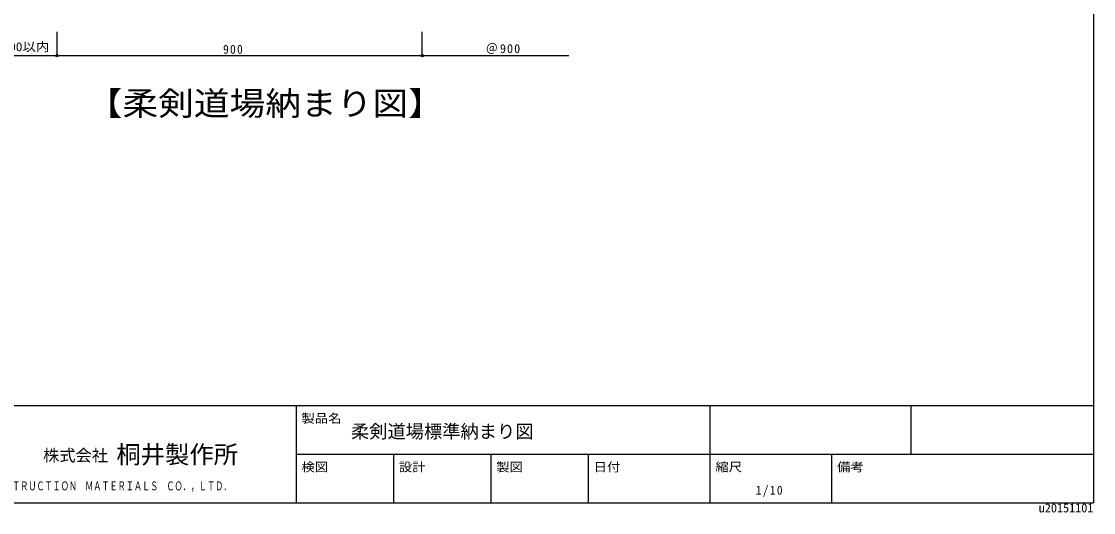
# Model space of a CAD drawing. Units: millimetres, scale not verified. Extents: x -2066 to 2059, y -1474 to 1400.
# Drawn here: x -583 to 2059, y -1474 to -263 of the extents above; entities that cross this region are included whole.
import ezdxf
from ezdxf.enums import TextEntityAlignment as Align

# ---------------------------------------------------------------- set-up
doc = ezdxf.new("R2010")
doc.units = ezdxf.units.MM
doc.header["$LTSCALE"] = 10
doc.header["$PDMODE"] = 32
doc.header["$PDSIZE"] = 6
for name, color, linetype in [('0-5_寸法', 4, 'Continuous'), ('0-6_文字', 7, 'Continuous'), ('F-1_中線', 7, 'Continuous'), ('F-6_文字', 7, 'Continuous')]:
    doc.layers.add(name, color=color, linetype=linetype)
doc.styles.add('ＭＳ ゴシック', font='')
doc.styles.get('ＭＳ ゴシック').set_extended_font_data('MS Gothic')

msp = doc.modelspace()

# ---------------------------------------------------------------- linework, layer by layer
at = {"layer": '0-5_寸法'}
for p, q in [((-495.63, -347.18), (-495.63, -288.44)), ((404.37, -347.18), (404.37, -288.44)), ((-680.63, -347.18), (-495.63, -347.18)), ((-495.63, -347.18), (404.37, -347.18)), ((404.37, -347.18), (765.88, -347.18))]:
    msp.add_line(p, q, dxfattribs=at)
at = {"layer": '0-5_寸法', "color": 7}
for p in [(-495.63, -347.18), (404.37, -347.18)]:
    msp.add_point(p, dxfattribs=at)
at = {"layer": 'F-1_中線'}
for p, q in [((2058.55, 1399.98), (2058.55, -1450.02)), ((-2066.45, -1210.02), (2058.55, -1210.02)), ((93.55, -1210.02), (93.55, -1450.02)), ((1113.55, -1450.02), (1113.55, -1210.02)), ((1608.55, -1210.02), (1608.55, -1330.02)), ((93.55, -1330.02), (2058.55, -1330.02)), ((333.55, -1330.02), (333.55, -1450.02)), ((573.55, -1330.02), (573.55, -1450.02)), ((813.55, -1330.02), (813.55, -1450.02)), ((1413.55, -1450.02), (1413.55, -1330.02)), ((-2066.45, -1450.02), (2058.55, -1450.02))]:
    msp.add_line(p, q, dxfattribs=at)

# ---------------------------------------------------------------- texts
at = {"layer": '0-5_寸法', "color": 7, "style": 'ＭＳ ゴシック', "width": 1.1}
msp.add_text('200以内', height=21.99, dxfattribs=at).set_placement((-630.17, -343.18), align=Align.BOTTOM_LEFT)
at = {"layer": '0-5_寸法', "color": 7, "char_height": 21.99, "attachment_point": 7, "style": 'ＭＳ ゴシック'}
for s, insert in [('\\T1.17;＠900', (560.7, -343.18)), ('\\T1.21;\\W0.95;900', (-86.49, -343.18))]:
    msp.add_mtext(s, dxfattribs=dict(at, insert=insert))
at = {"layer": '0-6_文字', "style": 'ＭＳ ゴシック', "width": 1.1}
msp.add_text('【柔剣道場納まり図】', height=58.65, dxfattribs=at).set_placement((-422.53, -512.13), align=Align.BOTTOM_LEFT)
at = {"layer": '0-6_文字', "style": 'ＭＳ ゴシック'}
msp.add_text('u20151101', height=21.99, dxfattribs=at).set_placement((1923.55, -1480.02), align=Align.BOTTOM_LEFT)
at = {"layer": 'F-6_文字', "style": 'ＭＳ ゴシック'}
for s, width, p in [('製品名', 1.1, (106.49, -1259.03)), ('検図', 1.1, (106.49, -1379.03)), ('設計', 1.1, (346.49, -1379.03)), ('製図', 1.1, (586.49, -1379.03)), ('縮尺', 1.1, (1126.49, -1379.03)), ('備考', 1.1, (1426.49, -1379.03)), ('日付', 1.1, (826.49, -1379.03)), ('ＫＩＲＩＩ\u3000ＣＯＮＳＴＲＵＣＴＩＯＮ\u3000ＭＡＴＥＲＩＡＬＳ\u3000ＣＯ．，ＬＴＤ．', 0.65, (-806.45, -1425.69))]:
    msp.add_text(s, height=21.99, dxfattribs=dict(at, width=width)).set_placement(p, align=Align.BOTTOM_LEFT)
for s, height, p in [('柔剣道場標準納まり図', 32.99, (228.55, -1300.13)), ('株式会社', 29.33, (-530.09, -1356.32)), ('桐井製作所', 43.99, (-349.51, -1365.93))]:
    msp.add_text(s, height=height, dxfattribs=at).set_placement(p, align=Align.BOTTOM_LEFT)
at = {"layer": 'F-6_文字', "insert": (1226.05, -1435.02), "char_height": 21.99, "attachment_point": 7, "style": 'ＭＳ ゴシック'}
msp.add_mtext('\\T1.22;\\W0.95;1/10', dxfattribs=at)

doc.saveas('drawing.dxf')
